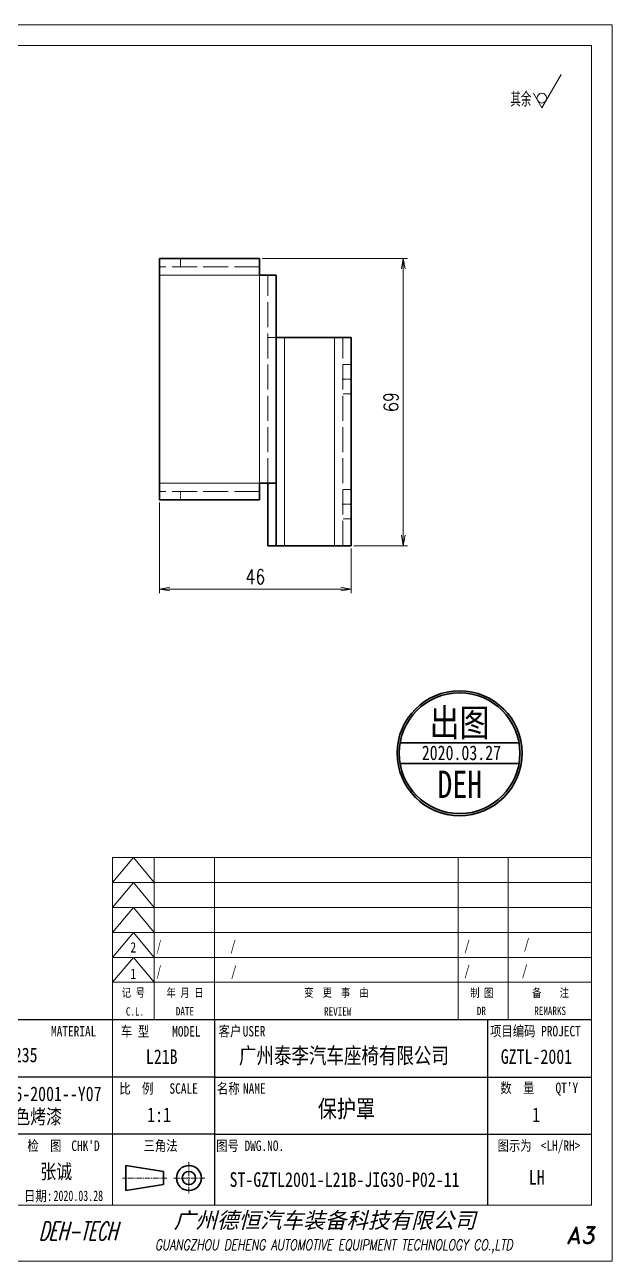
# Model space of a CAD drawing. Header units: millimetres. Extents: x 1333 to 44424, y -42879 to -1037.
# Drawn here: x 40520.6 to 40661.7, y -2148.1 to -1851.1 of the extents above; entities that cross this region are included whole.
import ezdxf
from ezdxf.enums import TextEntityAlignment as Align

# ---------------------------------------------------------------- set-up
doc = ezdxf.new("R2010")
doc.units = ezdxf.units.MM
doc.header["$LTSCALE"] = 0.5
for name, pattern in [('AM_ISO02W050x2', [3.75, 3, -0.75]), ('AM_ISO08W050x2', [9, 6, -0.75, 1.5, -0.75]), ('CENTER', [2, 1.25, -0.25, 0.25, -0.25]), ('DASHDOT', [18.5, 12, -3, 0.5, -3]), ('DASHED', [15, 12, -3]), ('DOT2', [0.125, 0, -0.125])]:
    doc.linetypes.add(name, pattern=pattern)
for name, color, linetype, lineweight in [('中心线', 2, 'AM_ISO08W050x2', 18), ('印章专用-出图', 1, 'Continuous', 80), ('图框', 7, 'Continuous', 18), ('标注线', 3, 'Continuous', 18), ('粗实线', 7, 'Continuous', 35), ('虚线', 1, 'AM_ISO02W050x2', 18)]:
    doc.layers.add(name, color=color, linetype=linetype, lineweight=lineweight)
for name, color, linetype in [('图\\M+19E79\\M+195B6\\M+18E9A', 7, 'Continuous'), ('图号', 7, 'Continuous'), ('图名', 7, 'Continuous'), ('数量', 7, 'Continuous'), ('材质', 7, 'Continuous'), ('表面处理', 7, 'Continuous'), ('车型', 7, 'Continuous')]:
    doc.layers.add(name, color=color, linetype=linetype)
doc.layers.add('打印-禁用', color=7, linetype='Continuous', lineweight=15, plot=False)
doc.styles.add('DIM', font='romans.shx', dxfattribs={"width": 0.8, "bigfont": 'bigfont.shx'})
doc.styles.add('STYLE1', font='')
doc.styles.add('国标', font='simfang.ttf', dxfattribs={"width": 0.8})
doc.styles.add('机械长仿宋', font='gbenor.shx', dxfattribs={"height": 1, "bigfont": 'gbcbig.shx'})
doc.styles.add('标题\\M+18E9A', font='romand.shx', dxfattribs={"oblique": 10, "bigfont": 'bigfont.shx'})
doc.styles.get('STYLE1').set_extended_font_data('SimSun')
doc.dimstyles.new('DEH 1-1$0', dxfattribs={"dimtxt": 3.5, "dimasz": 2.5, "dimexe": 1, "dimexo": 0.625, "dimgap": 1.2, "dimtad": 1, "dimzin": 9, "dimdsep": 46, "dimtxsty": 'DIM', "dimblk": 'OPEN', "dimcen": 0, "dimclrd": 8, "dimclre": 8, "dimclrt": 2, "dimazin": 2, "dimtfac": 0.5, "dimtmove": 0, "dimatfit": 3, "dimldrblk": 'OPEN', "dimfxl": 0, "dimtolj": 2, "dimlwd": 18, "dimlwe": 18, "dimarcsym": 0})

# ---------------------------------------------------------------- blocks, each defined once
blk = doc.blocks.new('GZDEH零件A3图框V01版')
at = {"layer": '中心线', "color": 1, "linetype": 'CENTER', "lineweight": 5, "ltscale": 2}
for p, q in [((3175.82, -1822.66), (3175.82, -1830.26)), ((3170.49, -1826.46), (3159.89, -1826.46)), ((3179.62, -1826.46), (3172.02, -1826.46))]:
    blk.add_line(p, q, dxfattribs=at)
at = {"layer": '图\\M+19E79\\M+195B6\\M+18E9A', "color": 7}
blk.add_line((3272.49, -1788.46), (3092.49, -1788.46), dxfattribs=at)
at = {"layer": '图\\M+19E79\\M+195B6\\M+18E9A', "color": 9}
for p, q in [((3272.49, -1788.46), (3092.49, -1788.46)), ((3181.99, -1788.46), (3181.99, -1832.96)), ((3247.49, -1788.46), (3247.49, -1832.96)), ((3181.99, -1802.21), (3092.49, -1802.21)), ((3181.99, -1802.21), (3272.49, -1802.21)), ((3181.99, -1815.96), (3092.49, -1815.96)), ((3181.99, -1815.96), (3272.49, -1815.96))]:
    blk.add_line(p, q, dxfattribs=at)
at = {"layer": '图框', "linetype": 'Continuous'}
for p, q in [((3272.49, -1554.46), (2882.49, -1554.46)), ((3272.49, -1832.96), (3272.49, -1554.46)), ((3157.49, -1749.46), (3272.49, -1749.46)), ((3157.49, -1832.96), (3157.49, -1749.46)), ((2882.49, -1832.96), (3272.49, -1832.96))]:
    blk.add_line(p, q, dxfattribs=at)
at = {"layer": '图框', "color": 9}
for p, q in [((3157.49, -1755.46), (3162.49, -1749.46)), ((3162.49, -1749.46), (3167.49, -1755.46)), ((3167.49, -1788.46), (3167.49, -1749.46)), ((3240.49, -1788.46), (3240.49, -1749.46)), ((3252.49, -1749.46), (3252.49, -1788.46)), ((3157.49, -1755.46), (3272.49, -1755.46)), ((3157.49, -1761.46), (3162.49, -1755.46)), ((3162.49, -1755.46), (3167.49, -1761.46)), ((3157.49, -1761.46), (3272.49, -1761.46)), ((3157.49, -1767.46), (3162.49, -1761.46)), ((3162.49, -1761.46), (3167.49, -1767.46)), ((3157.49, -1767.46), (3272.49, -1767.46)), ((3157.49, -1773.46), (3162.49, -1767.46)), ((3162.49, -1767.46), (3167.49, -1773.46)), ((3157.49, -1773.46), (3272.49, -1773.46)), ((3157.49, -1779.46), (3162.49, -1773.46)), ((3162.49, -1773.46), (3167.49, -1779.46)), ((3157.49, -1779.46), (3272.49, -1779.46))]:
    blk.add_line(p, q, dxfattribs=at)
at = {"layer": '图框', "color": 9, "linetype": 'Continuous'}
blk.add_line((3181.99, -1749.46), (3181.99, -1832.96), dxfattribs=at)
at = {"layer": '图框', "color": 2, "linetype": 'ByBlock', "lineweight": 35}
for p, q in [((3169.69, -1824.86), (3160.69, -1823.46)), ((3160.69, -1829.46), (3160.69, -1823.46)), ((3169.69, -1824.86), (3169.69, -1828.06)), ((3169.69, -1828.06), (3160.69, -1829.46))]:
    blk.add_line(p, q, dxfattribs=at)
for radius in [3, 1.6]:
    blk.add_circle((3175.82, -1826.46), radius, dxfattribs=at)
at = {"layer": '打印-禁用', "linetype": 'Continuous'}
for p, q in [((3277.49, -1549.46), (2857.49, -1549.46)), ((3277.49, -1846.46), (3277.49, -1549.46)), ((2857.49, -1846.46), (3277.49, -1846.46))]:
    blk.add_line(p, q, dxfattribs=at)
at = {"layer": '图\\M+19E79\\M+195B6\\M+18E9A', "color": 9, "style": '国标', "width": 0.8}
for s, p in [('MATERIAL', (3148.14, -1792.46)), ('客户', (3185.68, -1792.46)), ('USER', (3191.46, -1792.46)), ('检  图', (3141.11, -1819.96)), ('日期:', (3139.62, -1832))]:
    blk.add_text(s, height=2.5, dxfattribs=at).set_placement(p, align=Align.CENTER)
for s, p in [('车 型', (3162.87, -1791.2)), ('MODEL', (3175.2, -1791.24))]:
    blk.add_text(s, height=2.5, dxfattribs=at).set_placement(p, align=Align.MIDDLE)
for s, p in [('项目编码 PROJECT', (3248.13, -1792.43)), ('比  例\u3000', (3159.1, -1806.21)), ('SCALE', (3171.15, -1806.21)), ('名称\u3000', (3182.54, -1806.21)), ('NAME', (3188.8, -1806.21)), ('数  量', (3250.61, -1806.05)), ("QT'Y ", (3263.86, -1806.05)), ("CHK'D", (3147.58, -1819.96)), ('三角法', (3164.9, -1819.96)), ('图号', (3182.36, -1819.96)), ('DWG.NO.', (3189.16, -1819.96)), ('图示为', (3249.94, -1819.93)), ('<LH/RH>', (3260.31, -1819.93))]:
    blk.add_text(s, height=2.5, dxfattribs=at).set_placement(p)
at = {"layer": '图\\M+19E79\\M+195B6\\M+18E9A', "color": 7, "lineweight": -3, "style": 'STYLE1', "oblique": 15}
blk.add_text('广州德恒汽车装备科技有限公司', height=3.8, dxfattribs=at).set_placement((3172.16, -1838.51))
at = {"layer": '图\\M+19E79\\M+195B6\\M+18E9A', "color": 7, "style": '标题\\M+18E9A'}
for s, height, oblique, width, p in [('DEH-TECH', 4.4, 15, 0.6, (3149.16, -1839.21)), ('GUANGZHOU DEHENG AUTOMOTIVE EQUIPMENT TECHNOLOGY CO.,LTD ', 2.5, 10, 0.75, (3211.26, -1842.9))]:
    blk.add_text(s, height=height, dxfattribs=dict(at, oblique=oblique, width=width)).set_placement(p, align=Align.MIDDLE)
at = {"layer": '图\\M+19E79\\M+195B6\\M+18E9A', "color": 7, "style": '标题\\M+18E9A', "oblique": 10}
blk.add_text('A3', height=4, dxfattribs=at).set_placement((3269.91, -1840.2), align=Align.MIDDLE)
at = {"layer": '图框', "color": 9, "style": '国标', "width": 0.8}
for s, p in [('记 号', (3162.47, -1782.94)), ('年 月 日', (3174.9, -1782.98)), ('变  更  事  由', (3211.24, -1782.93)), ('C.L.', (3162.86, -1787.45)), ('DATE', (3174.85, -1787.42)), ('REVIEW', (3211.55, -1787.45))]:
    blk.add_text(s, height=2, dxfattribs=at).set_placement(p, align=Align.CENTER)
for s, p in [('制 图', (3246.15, -1781.95)), ('备    注', (3262.68, -1781.92)), ('DR', (3246.06, -1786.34)), ('REMARKS', (3262.57, -1786.32))]:
    blk.add_text(s, height=2, dxfattribs=at).set_placement(p, align=Align.MIDDLE)
blk = doc.blocks.new('DEH A3')
at = {"layer": '图框'}
blk.add_blockref('GZDEH零件A3图框V01版', (-2857.49, 1846.46), dxfattribs=at)
blk = doc.blocks.new('FINISHER_NON')
at = {"layer": '标注线'}
for p, q in [((0, 0), (4.62, 8)), ((-2.02, 3.5), (0, 0))]:
    blk.add_line(p, q, dxfattribs=at)
blk.add_circle((0, 2.33), 1.17, dxfattribs=at)
blk = doc.blocks.new('其余不去材料')
at = {"layer": '标注线'}
blk.add_blockref('FINISHER_NON', (0, 0), dxfattribs=at)
at = {"layer": '标注线', "color": 7, "linetype": 'DOT2', "style": '机械长仿宋'}
blk.add_text('其余', height=3.5, dxfattribs=at).set_placement((-7.56, 0.3))
blk = doc.blocks.new('_Open')
at = {"color": 0, "linetype": 'ByBlock', "lineweight": -2}
for p, q in [((-1, 0.17), (0, 0)), ((-1, -0.17), (0, 0)), ((0, 0), (-1, 0))]:
    blk.add_line(p, q, dxfattribs=at)
blk = doc.blocks.new('*D152')
at = {"layer": 'Defpoints', "color": 0, "transparency": 16777216}
for p in [(40553.01, -1965.2), (40599.01, -1976.2), (40553.01, -1986.6)]:
    blk.add_point(p, dxfattribs=at)
at = {"layer": '标注线', "color": 8, "lineweight": 18, "transparency": 16777216}
for p, q in [((40553.01, -1965.83), (40553.01, -1987.6)), ((40599.01, -1976.83), (40599.01, -1987.6)), ((40596.51, -1986.6), (40555.51, -1986.6))]:
    blk.add_line(p, q, dxfattribs=at)
at = {"layer": '标注线', "color": 8, "lineweight": 18, "transparency": 16777216, "xscale": 2.5, "yscale": 2.5, "zscale": 2.5, "rotation": 180}
blk.add_blockref('_Open', (40553.01, -1986.6), dxfattribs=at)
at = {"layer": '标注线', "color": 8, "lineweight": 18, "transparency": 16777216, "xscale": 2.5, "yscale": 2.5, "zscale": 2.5}
blk.add_blockref('_Open', (40599.01, -1986.6), dxfattribs=at)
at = {"layer": '标注线', "color": 2, "transparency": 16777216, "insert": (40576.01, -1983.65), "char_height": 3.5, "attachment_point": 5, "style": 'DIM'}
blk.add_mtext('\\A2;46', dxfattribs=at)
blk = doc.blocks.new('*D153')
at = {"layer": 'Defpoints', "color": 0, "transparency": 16777216}
for p in [(40577.01, -1907.2), (40611.54, -1907.2), (40599.01, -1976.2)]:
    blk.add_point(p, dxfattribs=at)
at = {"layer": '标注线', "color": 8, "lineweight": 18, "transparency": 16777216}
for p, q in [((40577.63, -1907.2), (40612.54, -1907.2)), ((40611.54, -1973.7), (40611.54, -1909.7)), ((40599.63, -1976.2), (40612.54, -1976.2))]:
    blk.add_line(p, q, dxfattribs=at)
at = {"layer": '标注线', "color": 8, "lineweight": 18, "transparency": 16777216, "xscale": 2.5, "yscale": 2.5, "zscale": 2.5}
for p, rotation in [((40611.54, -1907.2), 90), ((40611.54, -1976.2), 270)]:
    blk.add_blockref('_Open', p, dxfattribs=dict(at, rotation=rotation))
at = {"layer": '标注线', "color": 2, "transparency": 16777216, "insert": (40608.59, -1941.7), "char_height": 3.5, "attachment_point": 5, "rotation": 90, "style": 'DIM'}
blk.add_mtext('\\A2;69', dxfattribs=at)
blk = doc.blocks.new('出图章')
at = {"layer": '印章专用-出图'}
h = blk.add_hatch(color=256, dxfattribs=at)
h.paths.add_polyline_path([(-15, 0, 1), (15, 0, 1)])
h.paths.add_polyline_path([(14.5, 0, -1), (-14.5, 0, -1)], flags=16)
h.paths.add_polyline_path([(-7.31, -12.35), (7.41, -12.35), (7.41, -2.73), (-7.31, -2.73)], flags=8)
at = {"layer": '印章专用-出图', "lineweight": 35}
for p, q in [((-14.28, 2.5), (14.28, 2.5)), ((-14.28, -2.5), (14.28, -2.5))]:
    blk.add_line(p, q, dxfattribs=at)
for radius in [15, 14.5]:
    blk.add_circle((0, 0), radius, dxfattribs=at)
at = {"layer": '印章专用-出图', "color": 4, "style": '国标', "width": 0.8}
blk.add_text('DEH', height=6.562, dxfattribs=at).set_placement((0.05, -10.74), align=Align.CENTER)
at = {"layer": '印章专用-出图', "color": 3, "style": '国标', "width": 0.8}
blk.add_attdef('出图', text='', height=6.6, dxfattribs=at).set_placement((0, 7.35), align=Align.MIDDLE_CENTER)
at = {"layer": '印章专用-出图', "color": 2, "style": '国标', "width": 0.8}
blk.add_attdef('XXXX.XX.XX', text='', height=3.5, dxfattribs=at).set_placement((0.45, 0.1), align=Align.MIDDLE_CENTER)
blk = doc.blocks.new('YZ-CT')
at = {"layer": '印章专用-出图'}
blk.add_blockref('出图章', (0.63, 0), dxfattribs=at).add_auto_attribs({'出图': '出图', 'XXXX.XX.XX': '2020.03.27'})

msp = doc.modelspace()

# ---------------------------------------------------------------- linework, layer by layer
at = {"color": 7, "lineweight": 13}
for p, q in [((40553.006, -1911.201), (40577.006, -1911.201)), ((40577.006, -1961.201), (40577.006, -1911.201)), ((40583.006, -1926.201), (40583.006, -1976.201)), ((40595.006, -1976.201), (40595.006, -1926.201)), ((40577.006, -1961.201), (40553.006, -1961.201))]:
    msp.add_line(p, q, dxfattribs=at)
at = {"layer": '中心线', "linetype": 'DASHDOT', "lineweight": 13, "ltscale": 0.060015}
for p, q in [((40599.206, -1936.201), (40596.805, -1936.201)), ((40599.206, -1966.201), (40596.805, -1966.201))]:
    msp.add_line(p, q, dxfattribs=at)
at = {"layer": '粗实线', "lineweight": 35}
for p, q in [((40553.006, -1907.201), (40577.006, -1907.201)), ((40553.006, -1961.201), (40553.006, -1911.201)), ((40581.006, -1961.201), (40581.006, -1911.201)), ((40599.006, -1976.201), (40599.006, -1926.201)), ((40577.006, -1965.201), (40553.006, -1965.201))]:
    msp.add_line(p, q, dxfattribs=at)
at = {"layer": '粗实线', "lineweight": 35, "ltscale": 0.1}
for p, q in [((40553.006, -1911.201), (40553.006, -1907.201)), ((40577.006, -1911.201), (40577.006, -1907.201)), ((40577.006, -1911.201), (40581.006, -1911.201)), ((40595.006, -1926.201), (40599.006, -1926.201)), ((40553.006, -1965.201), (40553.006, -1961.201)), ((40577.006, -1965.201), (40577.006, -1961.201)), ((40577.006, -1961.201), (40581.006, -1961.201)), ((40595.006, -1976.201), (40599.006, -1976.201))]:
    msp.add_line(p, q, dxfattribs=at)
at = {"layer": '粗实线', "lineweight": 35, "ltscale": 0.05}
for p, q in [((40581.006, -1926.201), (40583.006, -1926.201)), ((40581.006, -1976.201), (40579.006, -1976.201)), ((40581.006, -1976.201), (40583.006, -1976.201))]:
    msp.add_line(p, q, dxfattribs=at)
at = {"layer": '粗实线', "lineweight": 35, "ltscale": 0.3}
for p, q in [((40595.006, -1926.201), (40583.006, -1926.201)), ((40595.006, -1976.201), (40583.006, -1976.201))]:
    msp.add_line(p, q, dxfattribs=at)
at = {"layer": '粗实线', "lineweight": 35, "ltscale": 0.375}
for p, q in [((40579.006, -1976.201), (40579.006, -1961.201)), ((40581.006, -1976.201), (40581.006, -1961.201))]:
    msp.add_line(p, q, dxfattribs=at)
at = {"layer": '虚线', "linetype": 'DASHED', "lineweight": 13}
for p, q in [((40577.006, -1909.201), (40553.006, -1909.201)), ((40577.006, -1911.201), (40553.006, -1911.201)), ((40577.006, -1961.201), (40577.006, -1911.201)), ((40579.006, -1961.201), (40579.006, -1911.201)), ((40583.006, -1926.201), (40583.006, -1976.201)), ((40595.006, -1976.201), (40595.006, -1926.201)), ((40597.006, -1976.201), (40597.006, -1926.201)), ((40577.006, -1961.201), (40553.006, -1961.201)), ((40577.006, -1963.201), (40553.006, -1963.201))]:
    msp.add_line(p, q, dxfattribs=at)
at = {"layer": '虚线', "linetype": 'DASHED', "lineweight": 13, "ltscale": 0.05}
for p, q in [((40558.006, -1909.201), (40558.006, -1907.201)), ((40581.006, -1926.201), (40579.006, -1926.201)), ((40599.006, -1932.701), (40597.006, -1932.701)), ((40599.006, -1939.701), (40597.006, -1939.701)), ((40599.006, -1962.701), (40597.006, -1962.701)), ((40558.006, -1965.201), (40558.006, -1963.201)), ((40599.006, -1969.701), (40597.006, -1969.701))]:
    msp.add_line(p, q, dxfattribs=at)

# ---------------------------------------------------------------- block references
at = {"layer": '印章专用-出图'}
msp.add_blockref('YZ-CT', (40624.428, -2026.036), dxfattribs=at)
at = {"layer": '图框'}
msp.add_blockref('DEH A3', (40241.734, -2148.061), dxfattribs=at)
at = {"layer": '标注线'}
msp.add_blockref('其余不去材料', (40644.815, -1871.025), dxfattribs=at)

# ---------------------------------------------------------------- texts
at = {"layer": '图\\M+19E79\\M+195B6\\M+18E9A', "color": 3, "style": '国标'}
for s, height, width, p in [('2', 2.5, 0.8, (40546.011, -2073.904)), ('/', 2.5, 0.705904, (40552.243, -2073.588)), ('/', 2.5, 0.8, (40569.979, -2073.588)), ('/', 2.5, 0.8, (40626.184, -2073.49)), ('/', 2.5, 0.8, (40640.479, -2073.119)), ('1', 2.5, 0.8, (40546, -2080.264)), ('/', 2.5, 0.705904, (40552.243, -2079.588)), ('/', 2.5, 0.8, (40570.151, -2079.673)), ('/', 2.5, 0.8, (40626.184, -2079.49)), ('/', 2.5, 0.8, (40640.015, -2079.479)), ('广州泰李汽车座椅有限公司', 3.85, 0.8, (40572.078, -2100.58)), ('GZTL-2001', 3.5, 0.8, (40634.951, -2100.651)), ('1:1', 3.5, 0.8, (40550.034, -2114.628)), ('张诚', 3.5, 0.8, (40524.372, -2128.244)), ('2020.03.28', 2.5, 0.7, (40527.537, -2133.581))]:
    msp.add_text(s, height=height, dxfattribs=dict(at, width=width)).set_placement(p)
at = {"layer": '图\\M+19E79\\M+195B6\\M+18E9A', "color": 3, "style": '国标', "width": 0.8}
msp.add_text('LH', height=3.5, dxfattribs=at).set_placement((40643.605, -2129.644), align=Align.CENTER)
at = {"layer": '图号', "color": 3, "style": '国标', "width": 0.8}
msp.add_text('ST-GZTL2001-L21B-JIG30-P02-11', height=3.5, dxfattribs=at).set_placement((40569.813, -2130.187))
at = {"layer": '图名', "color": 3, "style": '国标', "width": 0.8}
msp.add_text('保护罩', height=4.2, dxfattribs=at).set_placement((40597.886, -2113.547), align=Align.CENTER)
at = {"layer": '数量', "color": 3, "style": '国标', "width": 0.8}
msp.add_text('1', height=3.5, dxfattribs=at).set_placement((40643.451, -2114.612), align=Align.CENTER)
at = {"layer": '材质', "color": 3, "style": '国标', "width": 0.8}
msp.add_text('Q235', height=3.5, dxfattribs=at).set_placement((40519.892, -2100.241), align=Align.CENTER)
at = {"layer": '表面处理', "color": 3, "style": '国标', "width": 0.8}
for s, p in [('GSB05-1426-2001--Y07', (40520.034, -2109.592)), ('中黄色烤漆', (40520.034, -2115.069))]:
    msp.add_text(s, height=3.5, dxfattribs=at).set_placement(p, align=Align.CENTER)
at = {"layer": '车型', "color": 3, "style": '国标', "width": 0.8}
msp.add_text('L21B', height=3.5, dxfattribs=at).set_placement((40553.528, -2100.68), align=Align.CENTER)

# ---------------------------------------------------------------- dimensions: what is measured, and where the dimension line sits
at = {"layer": '标注线'}
dim = msp.add_linear_dim(base=(40611.539, -1907.201), p1=(40599.006, -1976.201), p2=(40577.006, -1907.201), angle=90, dimstyle='DEH 1-1$0', dxfattribs=at)
dim.commit()
dim.dimension.update_dxf_attribs({"geometry": '*D153', "text_midpoint": (40608.589, -1941.701)})
dim = msp.add_linear_dim(base=(40553.006, -1986.6), p1=(40599.006, -1976.201), p2=(40553.006, -1965.201), dimstyle='DEH 1-1$0', dxfattribs=at)
dim.commit()
dim.dimension.update_dxf_attribs({"geometry": '*D152', "text_midpoint": (40576.006, -1983.65)})

doc.saveas('drawing.dxf')
